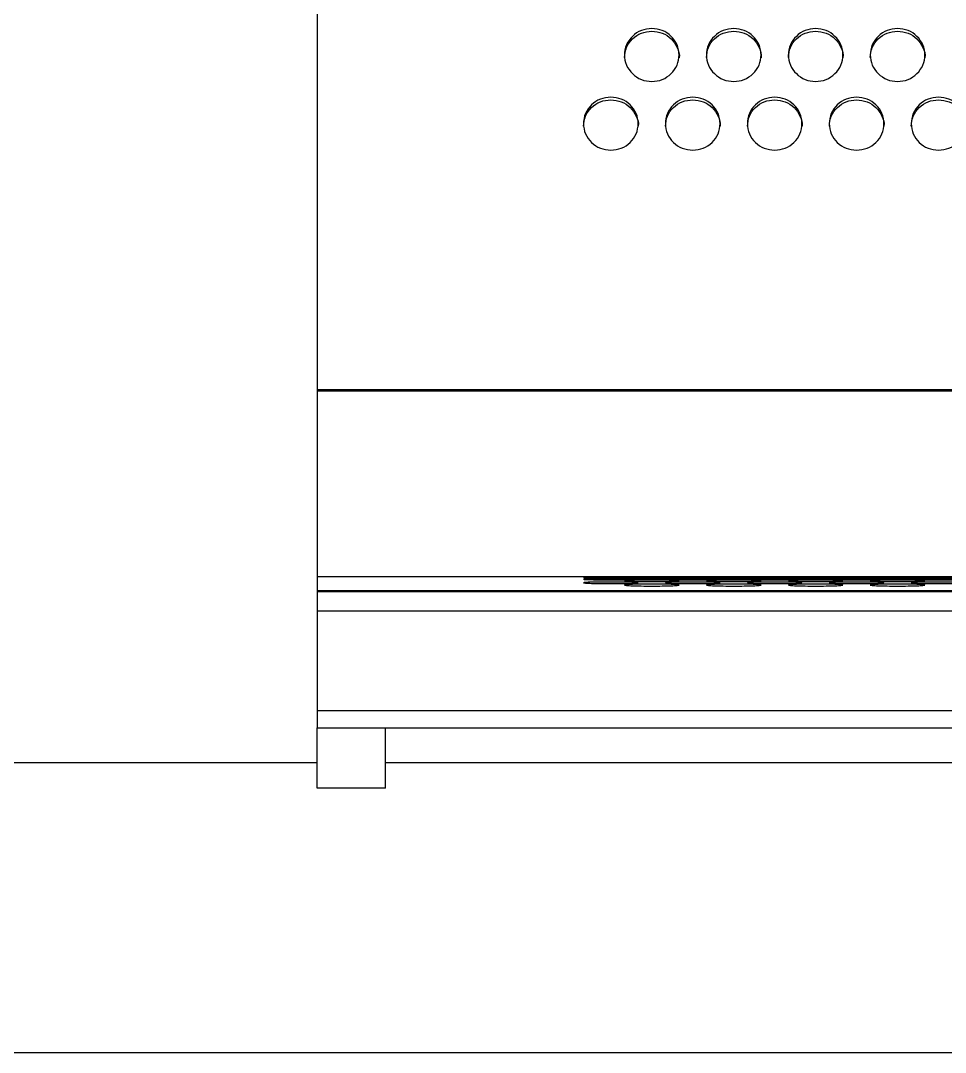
# Model space of a CAD drawing. Header units: millimetres. Extents: x 0.6 to 29.2, y 0.5 to 20.5.
# Drawn here: x 21.052 to 21.955, y 9.992 to 10.999 of the extents above; entities that cross this region are included whole.
import ezdxf

# ---------------------------------------------------------------- set-up
doc = ezdxf.new("R2010")
doc.units = ezdxf.units.MM

msp = doc.modelspace()

# ---------------------------------------------------------------- linework, layer by layer
for p, q in [((21.3413, 12.6673), (21.3413, 10.639)), ((21.3413, 10.639), (24.3413, 10.639)), ((21.3413, 10.639), (21.3413, 10.638)), ((21.3413, 10.638), (24.3413, 10.638)), ((21.3413, 10.638), (21.3413, 10.4564)), ((21.6088, 10.4564), (21.3413, 10.4564)), ((21.3413, 10.4564), (21.3413, 10.4429)), ((21.6888, 10.4564), (21.6473, 10.4564)), ((21.7688, 10.4564), (21.7273, 10.4564)), ((21.8488, 10.4564), (21.8073, 10.4564)), ((21.9288, 10.4564), (21.8873, 10.4564)), ((21.3413, 10.4429), (24.3413, 10.4429)), ((21.3413, 10.4429), (21.3413, 10.4419)), ((21.3413, 10.4419), (21.3413, 10.4232)), ((21.3413, 10.4419), (24.3413, 10.4419)), ((21.3413, 10.4232), (21.3413, 10.3259)), ((21.3413, 10.4232), (24.3413, 10.4232)), ((21.3413, 10.3259), (24.3413, 10.3259)), ((21.3413, 10.3259), (21.3413, 10.3087)), ((21.3413, 10.3087), (24.3413, 10.3087)), ((21.3413, 10.25), (21.3413, 10.3087)), ((21.408, 10.25), (21.408, 10.3087)), ((21.3413, 10.2747), (20.8613, 10.2747)), ((22.808, 10.2747), (21.408, 10.2747)), ((21.408, 10.25), (21.3413, 10.25)), ((17.6613, 9.992), (24.548, 9.992))]:
    msp.add_line(p, q)
for points, knots in [([(21.668, 10.9915), (21.6715, 10.9912), (21.6785, 10.9905), (21.6873, 10.9843), (21.6934, 10.9759), (21.6953, 10.9657), (21.6934, 10.9556), (21.6873, 10.9471), (21.6785, 10.9411), (21.668, 10.9393), (21.6575, 10.9411), (21.6487, 10.9471), (21.6426, 10.9556), (21.6407, 10.9657), (21.6426, 10.9759), (21.6487, 10.9843), (21.6575, 10.9905), (21.6645, 10.9912), (21.668, 10.9915)], [0, 0, 0, 0, 0.062529, 0.124991, 0.187438, 0.249997, 0.312449, 0.375005, 0.437458, 0.500009, 0.562453, 0.625017, 0.687461, 0.750021, 0.812471, 0.875029, 0.937564, 1, 1, 1, 1]), ([(21.748, 10.9915), (21.7515, 10.9912), (21.7585, 10.9905), (21.7673, 10.9843), (21.7734, 10.9759), (21.7753, 10.9657), (21.7734, 10.9556), (21.7673, 10.9471), (21.7585, 10.9411), (21.748, 10.9393), (21.7375, 10.9411), (21.7287, 10.9471), (21.7226, 10.9556), (21.7207, 10.9657), (21.7226, 10.9759), (21.7287, 10.9843), (21.7375, 10.9905), (21.7445, 10.9912), (21.748, 10.9915)], [0, 0, 0, 0, 0.062529, 0.124991, 0.187436, 0.249996, 0.312448, 0.375004, 0.437455, 0.500008, 0.562452, 0.625014, 0.687459, 0.750019, 0.812469, 0.875027, 0.937564, 1, 1, 1, 1]), ([(21.828, 10.9915), (21.8315, 10.9912), (21.8385, 10.9905), (21.8473, 10.9843), (21.8534, 10.9759), (21.8553, 10.9657), (21.8534, 10.9556), (21.8473, 10.9471), (21.8385, 10.9411), (21.828, 10.9393), (21.8175, 10.9411), (21.8087, 10.9471), (21.8026, 10.9556), (21.8007, 10.9657), (21.8026, 10.9759), (21.8087, 10.9843), (21.8175, 10.9905), (21.8245, 10.9912), (21.828, 10.9915)], [0, 0, 0, 0, 0.0625271, 0.1249889, 0.1874353, 0.2499944, 0.3124463, 0.3750023, 0.4374554, 0.5000063, 0.5624505, 0.6250147, 0.6874585, 0.7500184, 0.8124688, 0.8750263, 0.9375616, 1, 1, 1, 1]), ([(21.908, 10.9915), (21.9115, 10.9912), (21.9185, 10.9905), (21.9273, 10.9843), (21.9334, 10.9759), (21.9353, 10.9657), (21.9334, 10.9556), (21.9273, 10.9471), (21.9185, 10.9411), (21.908, 10.9393), (21.8975, 10.9411), (21.8887, 10.9471), (21.8826, 10.9556), (21.8807, 10.9657), (21.8826, 10.9759), (21.8887, 10.9843), (21.8975, 10.9905), (21.9045, 10.9912), (21.908, 10.9915)], [0, 0, 0, 0, 0.062529, 0.124991, 0.187437, 0.249996, 0.312449, 0.375003, 0.437456, 0.500007, 0.562451, 0.625015, 0.68746, 0.75002, 0.812469, 0.875027, 0.937564, 1, 1, 1, 1]), ([(21.6414, 10.9632), (21.6417, 10.9666), (21.6424, 10.9734), (21.6488, 10.9818), (21.6575, 10.9879), (21.6645, 10.9886), (21.668, 10.9889)], [0, 0, 0, 0, 0.249422, 0.499742, 0.750043, 1, 1, 1, 1]), ([(21.668, 10.9889), (21.6715, 10.9886), (21.6785, 10.9879), (21.6874, 10.9818), (21.6931, 10.9734), (21.6954, 10.9665), (21.6947, 10.9632), (21.6947, 10.9631)], [0, 0, 0, 0, 0.2500965, 0.4998697, 0.7495151, 0.9995553, 1, 1, 1, 1]), ([(21.7214, 10.9632), (21.7217, 10.9666), (21.7224, 10.9734), (21.7288, 10.9818), (21.7375, 10.9879), (21.7445, 10.9886), (21.748, 10.9889)], [0, 0, 0, 0, 0.249419, 0.4997373, 0.7500444, 1, 1, 1, 1]), ([(21.748, 10.9889), (21.7515, 10.9886), (21.7585, 10.9879), (21.7674, 10.9818), (21.7731, 10.9734), (21.7754, 10.9665), (21.7747, 10.9632), (21.7747, 10.9631)], [0, 0, 0, 0, 0.250097, 0.499871, 0.749512, 0.999555, 1, 1, 1, 1]), ([(21.8014, 10.9632), (21.8017, 10.9666), (21.8024, 10.9734), (21.8088, 10.9818), (21.8175, 10.9879), (21.8245, 10.9886), (21.828, 10.9889)], [0, 0, 0, 0, 0.24942, 0.499737, 0.750036, 1, 1, 1, 1]), ([(21.828, 10.9889), (21.8315, 10.9886), (21.8385, 10.9879), (21.8474, 10.9818), (21.8532, 10.9734), (21.8553, 10.9665), (21.8547, 10.9632), (21.8547, 10.9631)], [0, 0, 0, 0, 0.25009, 0.499866, 0.749514, 0.999557, 1, 1, 1, 1]), ([(21.8814, 10.9632), (21.8817, 10.9666), (21.8824, 10.9734), (21.8888, 10.9818), (21.8975, 10.9879), (21.9045, 10.9886), (21.908, 10.9889)], [0, 0, 0, 0, 0.249419, 0.4997373, 0.7500444, 1, 1, 1, 1]), ([(21.908, 10.9889), (21.9115, 10.9886), (21.9185, 10.9879), (21.9274, 10.9818), (21.9331, 10.9734), (21.9354, 10.9665), (21.9347, 10.9632), (21.9347, 10.9631)], [0, 0, 0, 0, 0.2500965, 0.4998697, 0.7495151, 0.9995553, 1, 1, 1, 1]), ([(21.628, 10.9245), (21.6315, 10.9242), (21.6385, 10.9235), (21.6473, 10.9173), (21.6534, 10.9089), (21.6553, 10.8987), (21.6534, 10.8885), (21.6473, 10.88), (21.6385, 10.8741), (21.628, 10.8723), (21.6175, 10.8741), (21.6087, 10.88), (21.6026, 10.8885), (21.6007, 10.8987), (21.6026, 10.9089), (21.6087, 10.9173), (21.6175, 10.9235), (21.6245, 10.9242), (21.628, 10.9245)], [0, 0, 0, 0, 0.062529, 0.124991, 0.187438, 0.249996, 0.312449, 0.375003, 0.437456, 0.500009, 0.562451, 0.625015, 0.687461, 0.75002, 0.812469, 0.875027, 0.937564, 1, 1, 1, 1]), ([(21.6014, 10.8962), (21.6017, 10.8996), (21.6024, 10.9064), (21.6088, 10.9148), (21.6175, 10.9209), (21.6245, 10.9216), (21.628, 10.922)], [0, 0, 0, 0, 0.249419, 0.499738, 0.750045, 1, 1, 1, 1]), ([(21.628, 10.922), (21.6315, 10.9216), (21.6385, 10.9209), (21.6474, 10.9148), (21.6531, 10.9064), (21.6554, 10.8995), (21.6547, 10.8962), (21.6547, 10.8962)], [0, 0, 0, 0, 0.250097, 0.49987, 0.749516, 0.999556, 1, 1, 1, 1]), ([(21.708, 10.9245), (21.7115, 10.9242), (21.7185, 10.9235), (21.7273, 10.9173), (21.7334, 10.9089), (21.7353, 10.8987), (21.7334, 10.8885), (21.7273, 10.88), (21.7185, 10.8741), (21.708, 10.8723), (21.6975, 10.8741), (21.6887, 10.88), (21.6826, 10.8885), (21.6807, 10.8987), (21.6826, 10.9089), (21.6887, 10.9173), (21.6975, 10.9235), (21.7045, 10.9242), (21.708, 10.9245)], [0, 0, 0, 0, 0.062527, 0.124989, 0.187435, 0.249995, 0.312447, 0.375003, 0.437456, 0.500007, 0.562451, 0.625015, 0.687459, 0.750019, 0.812469, 0.875026, 0.937562, 1, 1, 1, 1]), ([(21.6814, 10.8962), (21.6817, 10.8996), (21.6824, 10.9064), (21.6888, 10.9148), (21.6975, 10.9209), (21.7045, 10.9216), (21.708, 10.922)], [0, 0, 0, 0, 0.24942, 0.499738, 0.750036, 1, 1, 1, 1]), ([(21.708, 10.922), (21.7115, 10.9216), (21.7185, 10.9209), (21.7274, 10.9148), (21.7331, 10.9064), (21.7354, 10.8995), (21.7347, 10.8962), (21.7347, 10.8962)], [0, 0, 0, 0, 0.2500898, 0.4998648, 0.7495124, 0.9995559, 1, 1, 1, 1]), ([(21.788, 10.9245), (21.7915, 10.9242), (21.7985, 10.9235), (21.8073, 10.9173), (21.8134, 10.9089), (21.8153, 10.8987), (21.8134, 10.8885), (21.8073, 10.88), (21.7985, 10.8741), (21.788, 10.8723), (21.7775, 10.8741), (21.7687, 10.88), (21.7626, 10.8885), (21.7607, 10.8987), (21.7626, 10.9089), (21.7687, 10.9173), (21.7775, 10.9235), (21.7845, 10.9242), (21.788, 10.9245)], [0, 0, 0, 0, 0.062529, 0.124991, 0.187438, 0.249997, 0.312448, 0.375004, 0.437457, 0.500008, 0.562452, 0.625016, 0.68746, 0.75002, 0.81247, 0.875029, 0.937564, 1, 1, 1, 1]), ([(21.7614, 10.8962), (21.7617, 10.8996), (21.7624, 10.9064), (21.7688, 10.9148), (21.7775, 10.9209), (21.7845, 10.9216), (21.788, 10.922)], [0, 0, 0, 0, 0.249419, 0.499745, 0.750044, 1, 1, 1, 1]), ([(21.788, 10.922), (21.7915, 10.9216), (21.7985, 10.9209), (21.8074, 10.9148), (21.8131, 10.9064), (21.8154, 10.8995), (21.8147, 10.8962), (21.8147, 10.8962)], [0, 0, 0, 0, 0.250097, 0.49987, 0.749516, 0.999556, 1, 1, 1, 1]), ([(21.868, 10.9245), (21.8715, 10.9242), (21.8785, 10.9235), (21.8873, 10.9173), (21.8934, 10.9089), (21.8953, 10.8987), (21.8934, 10.8885), (21.8873, 10.88), (21.8785, 10.8741), (21.868, 10.8723), (21.8575, 10.8741), (21.8487, 10.88), (21.8426, 10.8885), (21.8407, 10.8987), (21.8426, 10.9089), (21.8487, 10.9173), (21.8575, 10.9235), (21.8645, 10.9242), (21.868, 10.9245)], [0, 0, 0, 0, 0.062527, 0.124991, 0.187436, 0.249995, 0.312448, 0.375003, 0.437454, 0.500008, 0.562452, 0.625014, 0.687459, 0.750019, 0.812469, 0.875027, 0.937564, 1, 1, 1, 1]), ([(21.8414, 10.8962), (21.8417, 10.8996), (21.8424, 10.9064), (21.8488, 10.9148), (21.8575, 10.9209), (21.8645, 10.9216), (21.868, 10.922)], [0, 0, 0, 0, 0.249419, 0.499738, 0.750045, 1, 1, 1, 1]), ([(21.868, 10.922), (21.8715, 10.9216), (21.8785, 10.9209), (21.8874, 10.9148), (21.8931, 10.9064), (21.8954, 10.8995), (21.8947, 10.8962), (21.8947, 10.8962)], [0, 0, 0, 0, 0.250089, 0.499871, 0.749513, 0.999556, 1, 1, 1, 1]), ([(21.948, 10.9245), (21.9515, 10.9242), (21.9585, 10.9235), (21.9673, 10.9173), (21.9734, 10.9089), (21.9753, 10.8987), (21.9734, 10.8885), (21.9673, 10.88), (21.9585, 10.8741), (21.948, 10.8723), (21.9375, 10.8741), (21.9287, 10.88), (21.9226, 10.8885), (21.9207, 10.8987), (21.9226, 10.9089), (21.9287, 10.9173), (21.9375, 10.9235), (21.9445, 10.9242), (21.948, 10.9245)], [0, 0, 0, 0, 0.062529, 0.124991, 0.187438, 0.249997, 0.312449, 0.375005, 0.437458, 0.500009, 0.562453, 0.625017, 0.687461, 0.750021, 0.812471, 0.875029, 0.937564, 1, 1, 1, 1]), ([(21.9214, 10.8962), (21.9217, 10.8996), (21.9224, 10.9064), (21.9288, 10.9148), (21.9375, 10.9209), (21.9445, 10.9216), (21.948, 10.922)], [0, 0, 0, 0, 0.249422, 0.499743, 0.750043, 1, 1, 1, 1]), ([(21.948, 10.922), (21.9515, 10.9216), (21.9585, 10.9209), (21.9674, 10.9148), (21.9732, 10.9064), (21.9753, 10.8995), (21.9747, 10.8962), (21.9747, 10.8962)], [0, 0, 0, 0, 0.250098, 0.499871, 0.749517, 0.999558, 1, 1, 1, 1]), ([(21.628, 10.4561), (21.6315, 10.4561), (21.6385, 10.4561), (21.6473, 10.456), (21.6534, 10.4559), (21.6553, 10.4558), (21.6534, 10.4557), (21.6473, 10.4557), (21.6386, 10.4556), (21.628, 10.4556), (21.6175, 10.4556), (21.6087, 10.4557), (21.6026, 10.4557), (21.6007, 10.4558), (21.6026, 10.4559), (21.6087, 10.456), (21.6175, 10.4561), (21.6245, 10.4561), (21.628, 10.4561)], [0, 0, 0, 0, 0.062436, 0.124973, 0.18753, 0.249981, 0.312541, 0.374986, 0.437548, 0.499992, 0.562546, 0.624997, 0.687552, 0.750005, 0.812564, 0.875009, 0.937473, 1, 1, 1, 1]), ([(21.6473, 10.4564), (21.6471, 10.4564), (21.6451, 10.4564), (21.6383, 10.4564), (21.628, 10.4564), (21.6177, 10.4564), (21.6109, 10.4564), (21.6089, 10.4564), (21.6088, 10.4564)], [0, 0, 0, 0, 0.016568, 0.258473, 0.499921, 0.741792, 0.983267, 1, 1, 1, 1]), ([(21.668, 10.4564), (21.6715, 10.4564), (21.6785, 10.4564), (21.6873, 10.4564), (21.6934, 10.4563), (21.6953, 10.4563), (21.6934, 10.4562), (21.6873, 10.4562), (21.6786, 10.4562), (21.668, 10.4562), (21.6575, 10.4562), (21.6487, 10.4562), (21.6426, 10.4562), (21.6407, 10.4563), (21.6426, 10.4563), (21.6487, 10.4564), (21.6575, 10.4564), (21.6645, 10.4564), (21.668, 10.4564)], [0, 0, 0, 0, 0.062438, 0.124974, 0.187531, 0.249981, 0.312541, 0.374985, 0.43755, 0.499994, 0.562545, 0.624998, 0.687554, 0.750005, 0.812564, 0.875011, 0.937473, 1, 1, 1, 1]), ([(21.708, 10.4561), (21.7115, 10.4561), (21.7185, 10.4561), (21.7273, 10.456), (21.7334, 10.4559), (21.7353, 10.4558), (21.7334, 10.4557), (21.7273, 10.4557), (21.7186, 10.4556), (21.708, 10.4556), (21.6975, 10.4556), (21.6887, 10.4557), (21.6826, 10.4557), (21.6807, 10.4558), (21.6826, 10.4559), (21.6887, 10.456), (21.6975, 10.4561), (21.7045, 10.4561), (21.708, 10.4561)], [0, 0, 0, 0, 0.062436, 0.124971, 0.18753, 0.24998, 0.31254, 0.374984, 0.437548, 0.499992, 0.562543, 0.624996, 0.687552, 0.750003, 0.812562, 0.875009, 0.937471, 1, 1, 1, 1]), ([(21.7273, 10.4564), (21.7271, 10.4564), (21.7251, 10.4564), (21.7183, 10.4564), (21.708, 10.4564), (21.6977, 10.4564), (21.6909, 10.4564), (21.6889, 10.4564), (21.6888, 10.4564)], [0, 0, 0, 0, 0.016563, 0.258477, 0.499926, 0.741788, 0.983272, 1, 1, 1, 1]), ([(21.748, 10.4564), (21.7515, 10.4564), (21.7585, 10.4564), (21.7673, 10.4564), (21.7734, 10.4563), (21.7753, 10.4563), (21.7734, 10.4562), (21.7673, 10.4562), (21.7586, 10.4562), (21.748, 10.4562), (21.7375, 10.4562), (21.7287, 10.4562), (21.7226, 10.4562), (21.7207, 10.4563), (21.7226, 10.4563), (21.7287, 10.4564), (21.7375, 10.4564), (21.7445, 10.4564), (21.748, 10.4564)], [0, 0, 0, 0, 0.062436, 0.124973, 0.187531, 0.249981, 0.312541, 0.374986, 0.437548, 0.499992, 0.562545, 0.624997, 0.687552, 0.750004, 0.812564, 0.875009, 0.937471, 1, 1, 1, 1]), ([(21.788, 10.4561), (21.7915, 10.4561), (21.7985, 10.4561), (21.8073, 10.456), (21.8134, 10.4559), (21.8153, 10.4558), (21.8134, 10.4557), (21.8073, 10.4557), (21.7986, 10.4556), (21.788, 10.4556), (21.7775, 10.4556), (21.7687, 10.4557), (21.7626, 10.4557), (21.7607, 10.4558), (21.7626, 10.4559), (21.7687, 10.456), (21.7775, 10.4561), (21.7845, 10.4561), (21.788, 10.4561)], [0, 0, 0, 0, 0.062438, 0.124974, 0.187531, 0.249981, 0.312541, 0.374985, 0.437549, 0.499993, 0.562544, 0.624997, 0.687553, 0.750005, 0.812564, 0.875011, 0.937473, 1, 1, 1, 1]), ([(21.8073, 10.4564), (21.8071, 10.4564), (21.8051, 10.4564), (21.7983, 10.4564), (21.788, 10.4564), (21.7777, 10.4564), (21.7709, 10.4564), (21.7689, 10.4564), (21.7688, 10.4564)], [0, 0, 0, 0, 0.0165633, 0.2584753, 0.4999234, 0.7417842, 0.9832674, 1, 1, 1, 1]), ([(21.828, 10.4564), (21.8315, 10.4564), (21.8385, 10.4564), (21.8473, 10.4564), (21.8534, 10.4563), (21.8553, 10.4563), (21.8534, 10.4562), (21.8473, 10.4562), (21.8386, 10.4562), (21.828, 10.4562), (21.8175, 10.4562), (21.8087, 10.4562), (21.8026, 10.4562), (21.8007, 10.4563), (21.8026, 10.4563), (21.8087, 10.4564), (21.8175, 10.4564), (21.8245, 10.4564), (21.828, 10.4564)], [0, 0, 0, 0, 0.062436, 0.124971, 0.187529, 0.249979, 0.312539, 0.374983, 0.437547, 0.499991, 0.562542, 0.624996, 0.687551, 0.750003, 0.812562, 0.875009, 0.937471, 1, 1, 1, 1]), ([(21.868, 10.4561), (21.8715, 10.4561), (21.8785, 10.4561), (21.8873, 10.456), (21.8934, 10.4559), (21.8953, 10.4558), (21.8934, 10.4557), (21.8873, 10.4557), (21.8786, 10.4556), (21.868, 10.4556), (21.8575, 10.4556), (21.8487, 10.4557), (21.8426, 10.4557), (21.8407, 10.4558), (21.8426, 10.4559), (21.8487, 10.456), (21.8575, 10.4561), (21.8645, 10.4561), (21.868, 10.4561)], [0, 0, 0, 0, 0.062436, 0.124973, 0.18753, 0.24998, 0.31254, 0.374985, 0.437549, 0.499991, 0.562544, 0.624997, 0.687551, 0.750003, 0.812562, 0.875009, 0.937471, 1, 1, 1, 1]), ([(21.8873, 10.4564), (21.8871, 10.4564), (21.8851, 10.4564), (21.8783, 10.4564), (21.868, 10.4564), (21.8577, 10.4564), (21.8509, 10.4564), (21.8489, 10.4564), (21.8488, 10.4564)], [0, 0, 0, 0, 0.016563, 0.258477, 0.499917, 0.741788, 0.983272, 1, 1, 1, 1]), ([(21.908, 10.4564), (21.9115, 10.4564), (21.9185, 10.4564), (21.9273, 10.4564), (21.9334, 10.4563), (21.9353, 10.4563), (21.9334, 10.4562), (21.9273, 10.4562), (21.9186, 10.4562), (21.908, 10.4562), (21.8975, 10.4562), (21.8887, 10.4562), (21.8826, 10.4562), (21.8807, 10.4563), (21.8826, 10.4563), (21.8887, 10.4564), (21.8975, 10.4564), (21.9045, 10.4564), (21.908, 10.4564)], [0, 0, 0, 0, 0.062438, 0.124973, 0.187531, 0.249981, 0.312541, 0.374985, 0.437549, 0.499993, 0.562546, 0.624997, 0.687553, 0.750005, 0.812564, 0.875009, 0.937473, 1, 1, 1, 1]), ([(21.948, 10.4561), (21.9515, 10.4561), (21.9585, 10.4561), (21.9673, 10.456), (21.9734, 10.4559), (21.9753, 10.4558), (21.9734, 10.4557), (21.9673, 10.4557), (21.9586, 10.4556), (21.948, 10.4556), (21.9375, 10.4556), (21.9287, 10.4557), (21.9226, 10.4557), (21.9207, 10.4558), (21.9226, 10.4559), (21.9287, 10.456), (21.9375, 10.4561), (21.9445, 10.4561), (21.948, 10.4561)], [0, 0, 0, 0, 0.062438, 0.124974, 0.187531, 0.249982, 0.312541, 0.374985, 0.43755, 0.499994, 0.562545, 0.624998, 0.687554, 0.750005, 0.812564, 0.875011, 0.937473, 1, 1, 1, 1]), ([(21.9673, 10.4564), (21.9671, 10.4564), (21.9651, 10.4564), (21.9583, 10.4564), (21.948, 10.4564), (21.9377, 10.4564), (21.9309, 10.4564), (21.9289, 10.4564), (21.9288, 10.4564)], [0, 0, 0, 0, 0.016563, 0.258477, 0.499926, 0.741788, 0.983272, 1, 1, 1, 1]), ([(21.628, 10.4544), (21.6315, 10.4544), (21.6385, 10.4543), (21.6473, 10.4542), (21.6534, 10.4541), (21.6553, 10.4539), (21.6534, 10.4537), (21.6473, 10.4535), (21.6386, 10.4534), (21.628, 10.4533), (21.6175, 10.4534), (21.6087, 10.4535), (21.6026, 10.4537), (21.6007, 10.4539), (21.6026, 10.4541), (21.6087, 10.4542), (21.6175, 10.4543), (21.6245, 10.4544), (21.628, 10.4544)], [0, 0, 0, 0, 0.062436, 0.124973, 0.187531, 0.249981, 0.312541, 0.374986, 0.437548, 0.499992, 0.562546, 0.624996, 0.687552, 0.750005, 0.812564, 0.875009, 0.937473, 1, 1, 1, 1]), ([(21.628, 10.4512), (21.6315, 10.4512), (21.6385, 10.4512), (21.6473, 10.451), (21.6534, 10.4508), (21.6553, 10.4505), (21.6534, 10.4501), (21.6473, 10.4499), (21.6386, 10.4497), (21.628, 10.4496), (21.6175, 10.4497), (21.6087, 10.4499), (21.6026, 10.4501), (21.6007, 10.4505), (21.6026, 10.4508), (21.6087, 10.451), (21.6175, 10.4512), (21.6245, 10.4512), (21.628, 10.4512)], [0, 0, 0, 0, 0.062436, 0.124973, 0.187531, 0.249981, 0.312541, 0.374986, 0.437548, 0.499992, 0.562546, 0.624997, 0.687552, 0.750005, 0.812564, 0.87501, 0.937473, 1, 1, 1, 1]), ([(21.668, 10.4554), (21.6715, 10.4554), (21.6785, 10.4554), (21.6873, 10.4553), (21.6934, 10.4552), (21.6953, 10.455), (21.6934, 10.4549), (21.6873, 10.4548), (21.6786, 10.4547), (21.668, 10.4546), (21.6575, 10.4547), (21.6487, 10.4548), (21.6426, 10.4549), (21.6407, 10.455), (21.6426, 10.4552), (21.6487, 10.4553), (21.6575, 10.4554), (21.6645, 10.4554), (21.668, 10.4554)], [0, 0, 0, 0, 0.062438, 0.124974, 0.187531, 0.249982, 0.312541, 0.374986, 0.43755, 0.499994, 0.562545, 0.624998, 0.687554, 0.750005, 0.812564, 0.875011, 0.937473, 1, 1, 1, 1]), ([(21.668, 10.453), (21.6715, 10.453), (21.6785, 10.4529), (21.6873, 10.4528), (21.6934, 10.4526), (21.6953, 10.4523), (21.6934, 10.4521), (21.6873, 10.4519), (21.6786, 10.4517), (21.668, 10.4516), (21.6575, 10.4517), (21.6487, 10.4519), (21.6426, 10.4521), (21.6407, 10.4523), (21.6426, 10.4526), (21.6487, 10.4528), (21.6575, 10.4529), (21.6645, 10.453), (21.668, 10.453)], [0, 0, 0, 0, 0.0624384, 0.1249736, 0.1875311, 0.2499817, 0.3125413, 0.3749854, 0.4375496, 0.4999938, 0.5625446, 0.624998, 0.6875539, 0.7500054, 0.8125642, 0.8750111, 0.9374729, 1, 1, 1, 1]), ([(21.668, 10.4491), (21.6715, 10.4491), (21.6785, 10.4491), (21.6873, 10.4489), (21.6934, 10.4486), (21.6953, 10.4482), (21.6934, 10.4478), (21.6873, 10.4475), (21.6786, 10.4473), (21.668, 10.4472), (21.6575, 10.4473), (21.6487, 10.4475), (21.6426, 10.4478), (21.6407, 10.4482), (21.6426, 10.4486), (21.6487, 10.4489), (21.6575, 10.4491), (21.6645, 10.4491), (21.668, 10.4491)], [0, 0, 0, 0, 0.062439, 0.124974, 0.187531, 0.249981, 0.312541, 0.374985, 0.43755, 0.499994, 0.562545, 0.624998, 0.687554, 0.750006, 0.812564, 0.875011, 0.937473, 1, 1, 1, 1]), ([(21.708, 10.4544), (21.7115, 10.4544), (21.7185, 10.4543), (21.7273, 10.4542), (21.7334, 10.4541), (21.7353, 10.4539), (21.7334, 10.4537), (21.7273, 10.4535), (21.7186, 10.4534), (21.708, 10.4533), (21.6975, 10.4534), (21.6887, 10.4535), (21.6826, 10.4537), (21.6807, 10.4539), (21.6826, 10.4541), (21.6887, 10.4542), (21.6975, 10.4543), (21.7045, 10.4544), (21.708, 10.4544)], [0, 0, 0, 0, 0.062436, 0.124971, 0.18753, 0.24998, 0.31254, 0.374983, 0.437548, 0.499992, 0.562543, 0.624996, 0.687552, 0.750003, 0.812562, 0.875009, 0.937471, 1, 1, 1, 1]), ([(21.708, 10.4512), (21.7115, 10.4512), (21.7185, 10.4512), (21.7273, 10.451), (21.7334, 10.4508), (21.7353, 10.4505), (21.7334, 10.4501), (21.7273, 10.4499), (21.7186, 10.4497), (21.708, 10.4496), (21.6975, 10.4497), (21.6887, 10.4499), (21.6826, 10.4501), (21.6807, 10.4505), (21.6826, 10.4508), (21.6887, 10.451), (21.6975, 10.4512), (21.7045, 10.4512), (21.708, 10.4512)], [0, 0, 0, 0, 0.062436, 0.124971, 0.18753, 0.24998, 0.31254, 0.374984, 0.437548, 0.499992, 0.562543, 0.624996, 0.687552, 0.750003, 0.812562, 0.875009, 0.937471, 1, 1, 1, 1]), ([(21.748, 10.4554), (21.7515, 10.4554), (21.7585, 10.4554), (21.7673, 10.4553), (21.7734, 10.4552), (21.7753, 10.455), (21.7734, 10.4549), (21.7673, 10.4548), (21.7586, 10.4547), (21.748, 10.4546), (21.7375, 10.4547), (21.7287, 10.4548), (21.7226, 10.4549), (21.7207, 10.455), (21.7226, 10.4552), (21.7287, 10.4553), (21.7375, 10.4554), (21.7445, 10.4554), (21.748, 10.4554)], [0, 0, 0, 0, 0.062436, 0.124973, 0.18753, 0.249981, 0.312541, 0.374986, 0.437548, 0.499992, 0.562545, 0.624996, 0.687552, 0.750004, 0.812564, 0.875009, 0.937471, 1, 1, 1, 1]), ([(21.748, 10.453), (21.7515, 10.453), (21.7585, 10.4529), (21.7673, 10.4528), (21.7734, 10.4526), (21.7753, 10.4523), (21.7734, 10.4521), (21.7673, 10.4519), (21.7586, 10.4517), (21.748, 10.4516), (21.7375, 10.4517), (21.7287, 10.4519), (21.7226, 10.4521), (21.7207, 10.4523), (21.7226, 10.4526), (21.7287, 10.4528), (21.7375, 10.4529), (21.7445, 10.453), (21.748, 10.453)], [0, 0, 0, 0, 0.062436, 0.124973, 0.187531, 0.249981, 0.31254, 0.374986, 0.437548, 0.499992, 0.562545, 0.624997, 0.687552, 0.750004, 0.812563, 0.875009, 0.937471, 1, 1, 1, 1]), ([(21.748, 10.4491), (21.7515, 10.4491), (21.7585, 10.4491), (21.7673, 10.4489), (21.7734, 10.4486), (21.7753, 10.4482), (21.7734, 10.4478), (21.7673, 10.4475), (21.7586, 10.4473), (21.748, 10.4472), (21.7375, 10.4473), (21.7287, 10.4475), (21.7226, 10.4478), (21.7207, 10.4482), (21.7226, 10.4486), (21.7287, 10.4489), (21.7375, 10.4491), (21.7445, 10.4491), (21.748, 10.4491)], [0, 0, 0, 0, 0.062436, 0.124973, 0.18753, 0.249981, 0.312541, 0.374986, 0.437548, 0.499992, 0.562545, 0.624997, 0.687552, 0.750005, 0.812564, 0.875009, 0.937471, 1, 1, 1, 1]), ([(21.788, 10.4544), (21.7915, 10.4544), (21.7985, 10.4543), (21.8073, 10.4542), (21.8134, 10.4541), (21.8153, 10.4539), (21.8134, 10.4537), (21.8073, 10.4535), (21.7986, 10.4534), (21.788, 10.4533), (21.7775, 10.4534), (21.7687, 10.4535), (21.7626, 10.4537), (21.7607, 10.4539), (21.7626, 10.4541), (21.7687, 10.4542), (21.7775, 10.4543), (21.7845, 10.4544), (21.788, 10.4544)], [0, 0, 0, 0, 0.062438, 0.124973, 0.187531, 0.249981, 0.312541, 0.374985, 0.437549, 0.499993, 0.562544, 0.624997, 0.687553, 0.750005, 0.812565, 0.875011, 0.937473, 1, 1, 1, 1]), ([(21.788, 10.4512), (21.7915, 10.4512), (21.7985, 10.4512), (21.8073, 10.451), (21.8134, 10.4508), (21.8153, 10.4505), (21.8134, 10.4501), (21.8073, 10.4499), (21.7986, 10.4497), (21.788, 10.4496), (21.7775, 10.4497), (21.7687, 10.4499), (21.7626, 10.4501), (21.7607, 10.4505), (21.7626, 10.4508), (21.7687, 10.451), (21.7775, 10.4512), (21.7845, 10.4512), (21.788, 10.4512)], [0, 0, 0, 0, 0.0624384, 0.1249736, 0.1875309, 0.2499811, 0.3125411, 0.3749851, 0.4375491, 0.4999933, 0.5625442, 0.6249972, 0.687553, 0.7500053, 0.8125647, 0.8750115, 0.9374729, 1, 1, 1, 1]), ([(21.828, 10.4554), (21.8315, 10.4554), (21.8385, 10.4554), (21.8473, 10.4553), (21.8534, 10.4552), (21.8553, 10.455), (21.8534, 10.4549), (21.8473, 10.4548), (21.8386, 10.4547), (21.828, 10.4546), (21.8175, 10.4547), (21.8087, 10.4548), (21.8026, 10.4549), (21.8007, 10.455), (21.8026, 10.4552), (21.8087, 10.4553), (21.8175, 10.4554), (21.8245, 10.4554), (21.828, 10.4554)], [0, 0, 0, 0, 0.062436, 0.124971, 0.187529, 0.249979, 0.312539, 0.374983, 0.437547, 0.499991, 0.562542, 0.624996, 0.687551, 0.750003, 0.812562, 0.875009, 0.937471, 1, 1, 1, 1]), ([(21.828, 10.453), (21.8315, 10.453), (21.8385, 10.4529), (21.8473, 10.4528), (21.8534, 10.4526), (21.8553, 10.4523), (21.8534, 10.4521), (21.8473, 10.4519), (21.8386, 10.4517), (21.828, 10.4516), (21.8175, 10.4517), (21.8087, 10.4519), (21.8026, 10.4521), (21.8007, 10.4523), (21.8026, 10.4526), (21.8087, 10.4528), (21.8175, 10.4529), (21.8245, 10.453), (21.828, 10.453)], [0, 0, 0, 0, 0.062436, 0.124971, 0.187529, 0.249979, 0.312539, 0.374983, 0.437547, 0.499991, 0.562542, 0.624996, 0.687552, 0.750003, 0.812562, 0.875009, 0.937471, 1, 1, 1, 1]), ([(21.828, 10.4491), (21.8315, 10.4491), (21.8385, 10.4491), (21.8473, 10.4489), (21.8534, 10.4486), (21.8553, 10.4482), (21.8534, 10.4478), (21.8473, 10.4475), (21.8386, 10.4473), (21.828, 10.4472), (21.8175, 10.4473), (21.8087, 10.4475), (21.8026, 10.4478), (21.8007, 10.4482), (21.8026, 10.4486), (21.8087, 10.4489), (21.8175, 10.4491), (21.8245, 10.4491), (21.828, 10.4491)], [0, 0, 0, 0, 0.062436, 0.124971, 0.187529, 0.249979, 0.312539, 0.374983, 0.437547, 0.499992, 0.562542, 0.624996, 0.687552, 0.750003, 0.812562, 0.875009, 0.93747, 1, 1, 1, 1]), ([(21.868, 10.4544), (21.8715, 10.4544), (21.8785, 10.4543), (21.8873, 10.4542), (21.8934, 10.4541), (21.8953, 10.4539), (21.8934, 10.4537), (21.8873, 10.4535), (21.8786, 10.4534), (21.868, 10.4533), (21.8575, 10.4534), (21.8487, 10.4535), (21.8426, 10.4537), (21.8407, 10.4539), (21.8426, 10.4541), (21.8487, 10.4542), (21.8575, 10.4543), (21.8645, 10.4544), (21.868, 10.4544)], [0, 0, 0, 0, 0.062436, 0.124973, 0.18753, 0.24998, 0.31254, 0.374985, 0.437549, 0.499991, 0.562544, 0.624997, 0.687551, 0.750003, 0.812562, 0.875009, 0.937471, 1, 1, 1, 1]), ([(21.868, 10.4512), (21.8715, 10.4512), (21.8785, 10.4512), (21.8873, 10.451), (21.8934, 10.4508), (21.8953, 10.4505), (21.8934, 10.4501), (21.8873, 10.4499), (21.8786, 10.4497), (21.868, 10.4496), (21.8575, 10.4497), (21.8487, 10.4499), (21.8426, 10.4501), (21.8407, 10.4505), (21.8426, 10.4508), (21.8487, 10.451), (21.8575, 10.4512), (21.8645, 10.4512), (21.868, 10.4512)], [0, 0, 0, 0, 0.062436, 0.124973, 0.18753, 0.24998, 0.31254, 0.374985, 0.437549, 0.499991, 0.562544, 0.624997, 0.687551, 0.750004, 0.812563, 0.875009, 0.937471, 1, 1, 1, 1]), ([(21.908, 10.4554), (21.9115, 10.4554), (21.9185, 10.4554), (21.9273, 10.4553), (21.9334, 10.4552), (21.9353, 10.455), (21.9334, 10.4549), (21.9273, 10.4548), (21.9186, 10.4547), (21.908, 10.4546), (21.8975, 10.4547), (21.8887, 10.4548), (21.8826, 10.4549), (21.8807, 10.455), (21.8826, 10.4552), (21.8887, 10.4553), (21.8975, 10.4554), (21.9045, 10.4554), (21.908, 10.4554)], [0, 0, 0, 0, 0.062438, 0.124973, 0.187531, 0.249981, 0.312541, 0.374985, 0.437549, 0.499993, 0.562546, 0.624997, 0.687553, 0.750005, 0.812564, 0.875009, 0.937473, 1, 1, 1, 1]), ([(21.908, 10.453), (21.9115, 10.453), (21.9185, 10.4529), (21.9273, 10.4528), (21.9334, 10.4526), (21.9353, 10.4523), (21.9334, 10.4521), (21.9273, 10.4519), (21.9186, 10.4517), (21.908, 10.4516), (21.8975, 10.4517), (21.8887, 10.4519), (21.8826, 10.4521), (21.8807, 10.4523), (21.8826, 10.4526), (21.8887, 10.4528), (21.8975, 10.4529), (21.9045, 10.453), (21.908, 10.453)], [0, 0, 0, 0, 0.062438, 0.124973, 0.187531, 0.249981, 0.312541, 0.374985, 0.437549, 0.499993, 0.562546, 0.624997, 0.687553, 0.750005, 0.812564, 0.875009, 0.937473, 1, 1, 1, 1]), ([(21.908, 10.4491), (21.9115, 10.4491), (21.9185, 10.4491), (21.9273, 10.4489), (21.9334, 10.4486), (21.9353, 10.4482), (21.9334, 10.4478), (21.9273, 10.4475), (21.9186, 10.4473), (21.908, 10.4472), (21.8975, 10.4473), (21.8887, 10.4475), (21.8826, 10.4478), (21.8807, 10.4482), (21.8826, 10.4486), (21.8887, 10.4489), (21.8975, 10.4491), (21.9045, 10.4491), (21.908, 10.4491)], [0, 0, 0, 0, 0.062438, 0.124973, 0.187531, 0.249981, 0.312541, 0.374985, 0.437549, 0.499993, 0.562546, 0.624997, 0.687553, 0.750005, 0.812564, 0.875009, 0.937473, 1, 1, 1, 1]), ([(21.948, 10.4544), (21.9515, 10.4544), (21.9585, 10.4543), (21.9673, 10.4542), (21.9734, 10.4541), (21.9753, 10.4539), (21.9734, 10.4537), (21.9673, 10.4535), (21.9586, 10.4534), (21.948, 10.4533), (21.9375, 10.4534), (21.9287, 10.4535), (21.9226, 10.4537), (21.9207, 10.4539), (21.9226, 10.4541), (21.9287, 10.4542), (21.9375, 10.4543), (21.9445, 10.4544), (21.948, 10.4544)], [0, 0, 0, 0, 0.062438, 0.124974, 0.187531, 0.249982, 0.312541, 0.374985, 0.43755, 0.499994, 0.562545, 0.624998, 0.687554, 0.750005, 0.812564, 0.875011, 0.937473, 1, 1, 1, 1]), ([(21.948, 10.4512), (21.9515, 10.4512), (21.9585, 10.4512), (21.9673, 10.451), (21.9734, 10.4508), (21.9753, 10.4505), (21.9734, 10.4501), (21.9673, 10.4499), (21.9586, 10.4497), (21.948, 10.4496), (21.9375, 10.4497), (21.9287, 10.4499), (21.9226, 10.4501), (21.9207, 10.4505), (21.9226, 10.4508), (21.9287, 10.451), (21.9375, 10.4512), (21.9445, 10.4512), (21.948, 10.4512)], [0, 0, 0, 0, 0.062438, 0.124974, 0.187531, 0.249981, 0.312541, 0.374985, 0.43755, 0.499994, 0.562545, 0.624998, 0.687554, 0.750006, 0.812565, 0.875011, 0.937473, 1, 1, 1, 1])]:
    msp.add_open_spline(points, degree=3, knots=knots)

doc.saveas('drawing.dxf')
